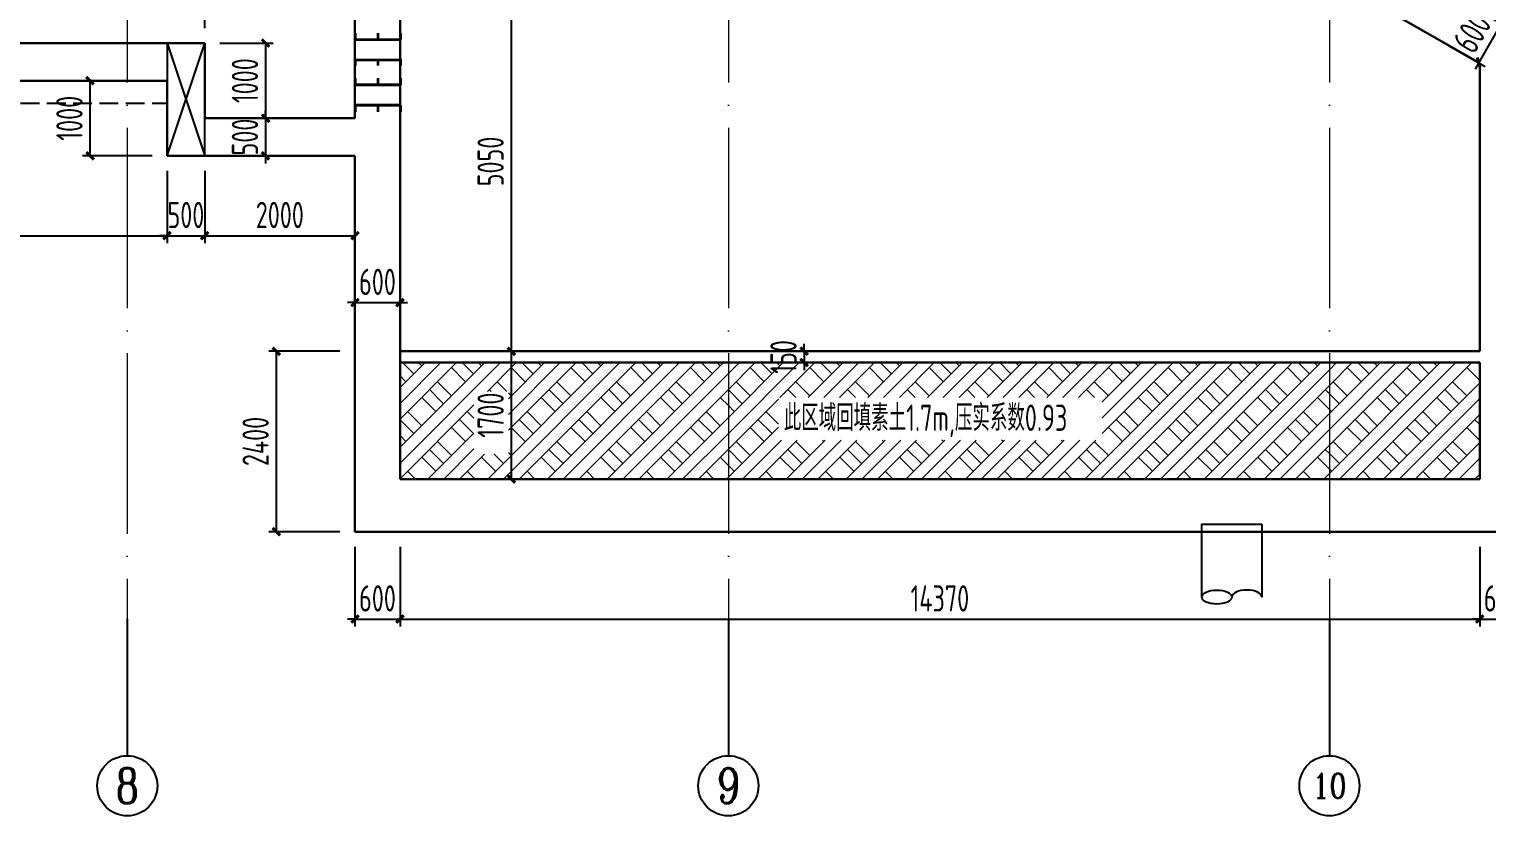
# Model space of a CAD drawing. Header units: millimetres. Extents: x -897614 to 191467, y -439928 to 101803.
# Drawn here: x -426477 to -407076, y -399296 to -388830 of the extents above; entities that cross this region are included whole.
import ezdxf
from ezdxf.enums import TextEntityAlignment as Align

# ---------------------------------------------------------------- set-up
doc = ezdxf.new("R2010")
doc.units = ezdxf.units.MM
doc.header["$LTSCALE"] = 1000
for name, pattern in [('ACAD_ISO04W100', [30, 24, -3, 0, -3]), ('DASH', [0.35, 0.25, -0.1]), ('DASHED', [19.05, 12.7, -6.35])]:
    doc.linetypes.add(name, pattern=pattern)
for name, color, linetype in [('00JPS', 2, 'Continuous'), ('AXIS', 3, 'Continuous'), ('DIM_LEAD', 3, 'Continuous'), ('HC_ZP', 4, 'Continuous'), ('JG_TEXT', 7, 'Continuous'), ('ZH', 7, 'Continuous')]:
    doc.layers.add(name, color=color, linetype=linetype)
for name, color, linetype, lineweight in [('AXIS_TEXT', 7, 'Continuous', 18), ('Beam', 4, 'DASHED', 25), ('DOTE', 8, 'ACAD_ISO04W100', 9), ('PUB_HATCH', 8, 'Continuous', 18), ('WALL', 6, 'Continuous', 30)]:
    doc.layers.add(name, color=color, linetype=linetype, lineweight=lineweight)
doc.styles.add('_TCH_AXIS', font='COMPLEX', dxfattribs={"bigfont": 'GBCBIG'})
doc.styles.add('COMPLEX', font='COMPLEX')
doc.styles.add('TSSD', font='tssdeng.shx', dxfattribs={"width": 0.7, "bigfont": 'tssdchn.shx'})
doc.dimstyles.new('TSD', dxfattribs={"dimtxt": 350, "dimasz": 100, "dimexe": 100, "dimexo": 200, "dimgap": 100, "dimtad": 1, "dimdec": 0, "dimzin": 0, "dimdsep": 46, "dimtxsty": 'TSSD', "dimblk": 'ARCHTICK', "dimcen": 0.09, "dimclrt": 7, "dimazin": 2, "dimtfac": 1, "dimtdec": 0, "dimtix": 1, "dimtmove": 2, "dimatfit": 3, "dimfxl": 0, "dimtolj": 1, "dimtzin": 0, "dimarcsym": 0})
pattern_1 = [(45, (-129378.7, -260393.4), (-397.394, 397.394), []), (45, (-129168.7, -260393.4), (-397.394, 397.394), []), (45, (-128958.7, -260393.4), (-397.394, 397.394), []), (135, (-129378.7, -260393.4), (-397.394, -397.394), [265, -297]), (135, (-129273.7, -260288.4), (-397.394, -397.394), [265, -297]), (135, (-129168.7, -260183.4), (-397.394, -397.394), [265, -297])]

# ---------------------------------------------------------------- blocks, each defined once
blk = doc.blocks.new('_axiso')
blk.add_circle((0, 0), 0.5)
at = {"layer": 'AXIS_TEXT', "style": 'COMPLEX', "width": 1.041667}
blk.add_attdef('A', text='', height=0.56, dxfattribs=at).set_placement((-0.25, -0.28), (0.25, -0.28), align=Align.FIT)
blk = doc.blocks.new('_ArchTick')
at = {"color": 0, "linetype": 'ByBlock', "const_width": 0.4}
blk.add_lwpolyline([(-0.5, -0.5), (0.5, 0.5)], dxfattribs=at)
blk = doc.blocks.new('*D1296')
at = {"layer": 'Defpoints', "color": 0, "transparency": 16777216}
for p in [(-421541, -393115, 0), (-421541, -394815, 0), (-420060, -394815)]:
    blk.add_point(p, dxfattribs=at)
at = {"layer": 'DIM_LEAD', "color": 0, "lineweight": -2, "transparency": 16777216}
for p, q in [((-421341, -393115), (-419960, -393115)), ((-420060, -393115), (-420060, -394815)), ((-421341, -394815), (-419960, -394815))]:
    blk.add_line(p, q, dxfattribs=at)
at = {"layer": 'DIM_LEAD', "color": 0, "lineweight": -2, "transparency": 16777216, "xscale": 100, "yscale": 100, "zscale": 100}
for p, rotation in [((-420060, -393115), 90), ((-420060, -394815), 270)]:
    blk.add_blockref('_ArchTick', p, dxfattribs=dict(at, rotation=rotation))
at = {"layer": 'DIM_LEAD', "color": 7, "transparency": 16777216, "insert": (-420335, -393965), "char_height": 350, "attachment_point": 5, "rotation": 90, "style": 'TSSD'}
blk.add_mtext('\\A1;1700', dxfattribs=at)
blk = doc.blocks.new('*D1262')
at = {"layer": 'Defpoints', "color": 0, "transparency": 16777216}
for p in [(-439141, -389515, 0), (-424641, -390515, 0), (-424641, -391577)]:
    blk.add_point(p, dxfattribs=at)
at = {"layer": 'DIM_LEAD', "color": 0, "lineweight": -2, "transparency": 16777216}
for p, q in [((-439141, -389715), (-439141, -391677)), ((-424641, -390715), (-424641, -391677)), ((-439141, -391577), (-424641, -391577))]:
    blk.add_line(p, q, dxfattribs=at)
at = {"layer": 'DIM_LEAD', "color": 0, "lineweight": -2, "transparency": 16777216, "xscale": 100, "yscale": 100, "zscale": 100, "rotation": 180}
blk.add_blockref('_ArchTick', (-439141, -391577), dxfattribs=at)
at = {"layer": 'DIM_LEAD', "color": 0, "lineweight": -2, "transparency": 16777216, "xscale": 100, "yscale": 100, "zscale": 100}
blk.add_blockref('_ArchTick', (-424641, -391577), dxfattribs=at)
at = {"layer": 'DIM_LEAD', "color": 7, "transparency": 16777216, "insert": (-431891, -391302), "char_height": 350, "attachment_point": 5, "style": 'TSSD'}
blk.add_mtext('\\A1;14500', dxfattribs=at)
blk = doc.blocks.new('*D1263')
at = {"layer": 'Defpoints', "color": 0, "transparency": 16777216}
for p in [(-422141, -388264), (-424141, -389015, 0), (-422141, -389015, 0)]:
    blk.add_point(p, dxfattribs=at)
at = {"layer": 'DIM_LEAD', "color": 0, "lineweight": -2, "transparency": 16777216}
for p, q in [((-424141, -388815), (-424141, -388164)), ((-422141, -388815), (-422141, -388164)), ((-424141, -388264), (-422141, -388264))]:
    blk.add_line(p, q, dxfattribs=at)
at = {"layer": 'DIM_LEAD', "color": 0, "lineweight": -2, "transparency": 16777216, "xscale": 100, "yscale": 100, "zscale": 100, "rotation": 180}
blk.add_blockref('_ArchTick', (-424141, -388264), dxfattribs=at)
at = {"layer": 'DIM_LEAD', "color": 0, "lineweight": -2, "transparency": 16777216, "xscale": 100, "yscale": 100, "zscale": 100}
blk.add_blockref('_ArchTick', (-422141, -388264), dxfattribs=at)
at = {"layer": 'DIM_LEAD', "color": 7, "transparency": 16777216, "insert": (-423141, -387989), "char_height": 350, "attachment_point": 5, "style": 'TSSD'}
blk.add_mtext('\\A1;2000', dxfattribs=at)
blk = doc.blocks.new('*D1264')
at = {"layer": 'Defpoints', "color": 0, "transparency": 16777216}
for p in [(-425666, -389515), (-424641, -389515, 0), (-424641, -390515, 0)]:
    blk.add_point(p, dxfattribs=at)
at = {"layer": 'DIM_LEAD', "color": 0, "lineweight": -2, "transparency": 16777216}
for p, q in [((-424841, -389515), (-425766, -389515)), ((-425666, -390515), (-425666, -389515)), ((-424841, -390515), (-425766, -390515))]:
    blk.add_line(p, q, dxfattribs=at)
at = {"layer": 'DIM_LEAD', "color": 0, "lineweight": -2, "transparency": 16777216, "xscale": 100, "yscale": 100, "zscale": 100}
for p, rotation in [((-425666, -389515), 90), ((-425666, -390515), 270)]:
    blk.add_blockref('_ArchTick', p, dxfattribs=dict(at, rotation=rotation))
at = {"layer": 'DIM_LEAD', "color": 7, "transparency": 16777216, "insert": (-425941, -390015), "char_height": 350, "attachment_point": 5, "rotation": 90, "style": 'TSSD'}
blk.add_mtext('\\A1;1000', dxfattribs=at)
blk = doc.blocks.new('*D1265')
at = {"layer": 'Defpoints', "color": 0, "transparency": 16777216}
for p in [(-424141, -389015, 0), (-424141, -390015, 0), (-423330, -390015)]:
    blk.add_point(p, dxfattribs=at)
at = {"layer": 'DIM_LEAD', "color": 0, "lineweight": -2, "transparency": 16777216}
for p, q in [((-423941, -389015), (-423230, -389015)), ((-423330, -389015), (-423330, -390015)), ((-423941, -390015), (-423230, -390015))]:
    blk.add_line(p, q, dxfattribs=at)
at = {"layer": 'DIM_LEAD', "color": 0, "lineweight": -2, "transparency": 16777216, "xscale": 100, "yscale": 100, "zscale": 100}
for p, rotation in [((-423330, -389015), 90), ((-423330, -390015), 270)]:
    blk.add_blockref('_ArchTick', p, dxfattribs=dict(at, rotation=rotation))
at = {"layer": 'DIM_LEAD', "color": 7, "transparency": 16777216, "insert": (-423605, -389515), "char_height": 350, "attachment_point": 5, "rotation": 90, "style": 'TSSD'}
blk.add_mtext('\\A1;1000', dxfattribs=at)
blk = doc.blocks.new('*D1266')
at = {"layer": 'Defpoints', "color": 0, "transparency": 16777216}
for p in [(-424141, -390015, 0), (-424141, -390515, 0), (-423330, -390515)]:
    blk.add_point(p, dxfattribs=at)
at = {"layer": 'DIM_LEAD', "color": 0, "lineweight": -2, "transparency": 16777216}
for p, q in [((-423330, -390015), (-423330, -389915)), ((-423941, -390015), (-423230, -390015)), ((-423330, -390015), (-423330, -390515)), ((-423941, -390515), (-423230, -390515)), ((-423330, -390515), (-423330, -390615))]:
    blk.add_line(p, q, dxfattribs=at)
at = {"layer": 'DIM_LEAD', "color": 0, "lineweight": -2, "transparency": 16777216, "xscale": 100, "yscale": 100, "zscale": 100}
for p, rotation in [((-423330, -390015), 270), ((-423330, -390515), 90)]:
    blk.add_blockref('_ArchTick', p, dxfattribs=dict(at, rotation=rotation))
at = {"layer": 'DIM_LEAD', "color": 7, "transparency": 16777216, "insert": (-423605, -390265), "char_height": 350, "attachment_point": 5, "rotation": 90, "style": 'TSSD'}
blk.add_mtext('\\A1;500', dxfattribs=at)
blk = doc.blocks.new('*D1271')
at = {"layer": 'Defpoints', "color": 0, "transparency": 16777216}
for p in [(-421541, -392467), (-422141, -393115, 0), (-421541, -393115, 0)]:
    blk.add_point(p, dxfattribs=at)
at = {"layer": 'DIM_LEAD', "color": 0, "lineweight": -2, "transparency": 16777216}
for p, q in [((-422141, -392467), (-422241, -392467)), ((-422141, -392915), (-422141, -392367)), ((-422141, -392467), (-421541, -392467)), ((-421541, -392915), (-421541, -392367)), ((-421541, -392467), (-421441, -392467))]:
    blk.add_line(p, q, dxfattribs=at)
at = {"layer": 'DIM_LEAD', "color": 0, "lineweight": -2, "transparency": 16777216, "xscale": 100, "yscale": 100, "zscale": 100}
blk.add_blockref('_ArchTick', (-422141, -392467), dxfattribs=at)
at = {"layer": 'DIM_LEAD', "color": 0, "lineweight": -2, "transparency": 16777216, "xscale": 100, "yscale": 100, "zscale": 100, "rotation": 180}
blk.add_blockref('_ArchTick', (-421541, -392467), dxfattribs=at)
at = {"layer": 'DIM_LEAD', "color": 7, "transparency": 16777216, "insert": (-421841, -392192), "char_height": 350, "attachment_point": 5, "style": 'TSSD'}
blk.add_mtext('\\A1;600', dxfattribs=at)
blk = doc.blocks.new('*D1272')
at = {"layer": 'Defpoints', "color": 0, "transparency": 16777216}
for p in [(-422141, -393115, 0), (-423188, -395515), (-422141, -395515, 0)]:
    blk.add_point(p, dxfattribs=at)
at = {"layer": 'DIM_LEAD', "color": 0, "lineweight": -2, "transparency": 16777216}
for p, q in [((-422341, -393115), (-423288, -393115)), ((-423188, -393115), (-423188, -395515)), ((-422341, -395515), (-423288, -395515))]:
    blk.add_line(p, q, dxfattribs=at)
at = {"layer": 'DIM_LEAD', "color": 0, "lineweight": -2, "transparency": 16777216, "xscale": 100, "yscale": 100, "zscale": 100}
for p, rotation in [((-423188, -393115), 90), ((-423188, -395515), 270)]:
    blk.add_blockref('_ArchTick', p, dxfattribs=dict(at, rotation=rotation))
at = {"layer": 'DIM_LEAD', "color": 7, "transparency": 16777216, "insert": (-423463, -394315), "char_height": 350, "attachment_point": 5, "rotation": 90, "style": 'TSSD'}
blk.add_mtext('\\A1;2400', dxfattribs=at)
blk = doc.blocks.new('*D1273')
at = {"layer": 'Defpoints', "color": 0, "transparency": 16777216}
for p in [(-422141, -395515, 0), (-421541, -395515, 0), (-421541, -396678)]:
    blk.add_point(p, dxfattribs=at)
at = {"layer": 'DIM_LEAD', "color": 0, "lineweight": -2, "transparency": 16777216}
for p, q in [((-422141, -395715), (-422141, -396778)), ((-421541, -395715), (-421541, -396778)), ((-422141, -396678), (-422241, -396678)), ((-422141, -396678), (-421541, -396678)), ((-421541, -396678), (-421441, -396678))]:
    blk.add_line(p, q, dxfattribs=at)
at = {"layer": 'DIM_LEAD', "color": 0, "lineweight": -2, "transparency": 16777216, "xscale": 100, "yscale": 100, "zscale": 100}
blk.add_blockref('_ArchTick', (-422141, -396678), dxfattribs=at)
at = {"layer": 'DIM_LEAD', "color": 0, "lineweight": -2, "transparency": 16777216, "xscale": 100, "yscale": 100, "zscale": 100, "rotation": 180}
blk.add_blockref('_ArchTick', (-421541, -396678), dxfattribs=at)
at = {"layer": 'DIM_LEAD', "color": 7, "transparency": 16777216, "insert": (-421841, -396403), "char_height": 350, "attachment_point": 5, "style": 'TSSD'}
blk.add_mtext('\\A1;600', dxfattribs=at)
blk = doc.blocks.new('*D1274')
at = {"layer": 'Defpoints', "color": 0, "transparency": 16777216}
for p in [(-421541, -395515, 0), (-407171, -395515), (-407171, -396678)]:
    blk.add_point(p, dxfattribs=at)
at = {"layer": 'DIM_LEAD', "color": 0, "lineweight": -2, "transparency": 16777216}
for p, q in [((-421541, -395715), (-421541, -396778)), ((-407171, -395715), (-407171, -396778)), ((-421541, -396678), (-407171, -396678))]:
    blk.add_line(p, q, dxfattribs=at)
at = {"layer": 'DIM_LEAD', "color": 0, "lineweight": -2, "transparency": 16777216, "xscale": 100, "yscale": 100, "zscale": 100, "rotation": 180}
blk.add_blockref('_ArchTick', (-421541, -396678), dxfattribs=at)
at = {"layer": 'DIM_LEAD', "color": 0, "lineweight": -2, "transparency": 16777216, "xscale": 100, "yscale": 100, "zscale": 100}
blk.add_blockref('_ArchTick', (-407171, -396678), dxfattribs=at)
at = {"layer": 'DIM_LEAD', "color": 7, "transparency": 16777216, "insert": (-414356, -396403), "char_height": 350, "attachment_point": 5, "style": 'TSSD'}
blk.add_mtext('\\A1;14370', dxfattribs=at)
blk = doc.blocks.new('*D1275')
at = {"layer": 'Defpoints', "color": 0, "transparency": 16777216}
for p in [(-407171, -395515), (-406571, -395515, 0), (-406571, -396678)]:
    blk.add_point(p, dxfattribs=at)
at = {"layer": 'DIM_LEAD', "color": 0, "lineweight": -2, "transparency": 16777216}
for p, q in [((-407171, -395715), (-407171, -396778)), ((-406571, -395715), (-406571, -396778)), ((-407171, -396678), (-407271, -396678)), ((-407171, -396678), (-406571, -396678)), ((-406571, -396678), (-406471, -396678))]:
    blk.add_line(p, q, dxfattribs=at)
at = {"layer": 'DIM_LEAD', "color": 0, "lineweight": -2, "transparency": 16777216, "xscale": 100, "yscale": 100, "zscale": 100}
blk.add_blockref('_ArchTick', (-407171, -396678), dxfattribs=at)
at = {"layer": 'DIM_LEAD', "color": 0, "lineweight": -2, "transparency": 16777216, "xscale": 100, "yscale": 100, "zscale": 100, "rotation": 180}
blk.add_blockref('_ArchTick', (-406571, -396678), dxfattribs=at)
at = {"layer": 'DIM_LEAD', "color": 7, "transparency": 16777216, "insert": (-406871, -396403), "char_height": 350, "attachment_point": 5, "style": 'TSSD'}
blk.add_mtext('\\A1;600', dxfattribs=at)
blk = doc.blocks.new('*D1295')
at = {"layer": 'Defpoints', "color": 0, "transparency": 16777216}
for p in [(-421541, -388065, 0), (-421541, -393115), (-420060, -393115)]:
    blk.add_point(p, dxfattribs=at)
at = {"layer": 'DIM_LEAD', "color": 0, "lineweight": -2, "transparency": 16777216}
for p, q in [((-421341, -388065), (-419960, -388065)), ((-420060, -388065), (-420060, -393115)), ((-421341, -393115), (-419960, -393115))]:
    blk.add_line(p, q, dxfattribs=at)
at = {"layer": 'DIM_LEAD', "color": 0, "lineweight": -2, "transparency": 16777216, "xscale": 100, "yscale": 100, "zscale": 100}
for p, rotation in [((-420060, -388065), 90), ((-420060, -393115), 270)]:
    blk.add_blockref('_ArchTick', p, dxfattribs=dict(at, rotation=rotation))
at = {"layer": 'DIM_LEAD', "color": 7, "transparency": 16777216, "insert": (-420335, -390590), "char_height": 350, "attachment_point": 5, "rotation": 90, "style": 'TSSD'}
blk.add_mtext('\\A1;5050', dxfattribs=at)
blk = doc.blocks.new('*D1394')
at = {"layer": 'Defpoints', "color": 0, "transparency": 16777216}
for p in [(-403821, -387442), (-407741, -388105, 0), (-403821, -390665)]:
    blk.add_point(p, dxfattribs=at)
at = {"layer": 'DIM_LEAD', "color": 0, "lineweight": -2, "transparency": 16777216}
for p, q in [((-407741, -387905), (-407741, -387342)), ((-403821, -390465), (-403821, -387342)), ((-407741, -387442), (-403821, -387442))]:
    blk.add_line(p, q, dxfattribs=at)
at = {"layer": 'DIM_LEAD', "color": 0, "lineweight": -2, "transparency": 16777216, "xscale": 100, "yscale": 100, "zscale": 100, "rotation": 180}
blk.add_blockref('_ArchTick', (-407741, -387442), dxfattribs=at)
at = {"layer": 'DIM_LEAD', "color": 0, "lineweight": -2, "transparency": 16777216, "xscale": 100, "yscale": 100, "zscale": 100}
blk.add_blockref('_ArchTick', (-403821, -387442), dxfattribs=at)
at = {"layer": 'DIM_LEAD', "color": 7, "transparency": 16777216, "insert": (-405781, -387167), "char_height": 350, "attachment_point": 5, "style": 'TSSD'}
blk.add_mtext('\\A1;3920', dxfattribs=at)
blk = doc.blocks.new('*D1601')
at = {"layer": 'Defpoints', "color": 0, "transparency": 16777216}
for p in [(-407461, -388425), (-407759, -388946), (-407184, -389275)]:
    blk.add_point(p, dxfattribs=at)
at = {"layer": 'DIM_LEAD', "color": 0, "lineweight": -2, "transparency": 16777216}
for p, q in [((-407287, -388525), (-406799, -388804)), ((-406886, -388754), (-407184, -389275)), ((-406886, -388754), (-406836, -388667)), ((-407585, -389046), (-407097, -389325)), ((-407184, -389275), (-407233, -389362))]:
    blk.add_line(p, q, dxfattribs=at)
at = {"layer": 'DIM_LEAD', "color": 0, "lineweight": -2, "transparency": 16777216, "xscale": 100, "yscale": 100, "zscale": 100}
for p, rotation in [((-406886, -388754), 240.2551187030578), ((-407184, -389275), 60.2551187030578)]:
    blk.add_blockref('_ArchTick', p, dxfattribs=dict(at, rotation=rotation))
at = {"layer": 'DIM_LEAD', "color": 7, "transparency": 16777216, "insert": (-407274, -388878), "char_height": 350, "attachment_point": 5, "rotation": 60.2551, "style": 'TSSD'}
blk.add_mtext('\\A1;600', dxfattribs=at)
blk = doc.blocks.new('*D1797')
at = {"layer": 'Defpoints', "color": 0, "transparency": 16777216}
for p in [(-424641, -390515, 0), (-424141, -390515, 0), (-424141, -391577)]:
    blk.add_point(p, dxfattribs=at)
at = {"layer": 'DIM_LEAD', "color": 0, "lineweight": -2, "transparency": 16777216}
for p, q in [((-424641, -390715), (-424641, -391677)), ((-424141, -390715), (-424141, -391677)), ((-424641, -391577), (-424741, -391577)), ((-424641, -391577), (-424141, -391577)), ((-424141, -391577), (-424041, -391577))]:
    blk.add_line(p, q, dxfattribs=at)
at = {"layer": 'DIM_LEAD', "color": 0, "lineweight": -2, "transparency": 16777216, "xscale": 100, "yscale": 100, "zscale": 100}
blk.add_blockref('_ArchTick', (-424641, -391577), dxfattribs=at)
at = {"layer": 'DIM_LEAD', "color": 0, "lineweight": -2, "transparency": 16777216, "xscale": 100, "yscale": 100, "zscale": 100, "rotation": 180}
blk.add_blockref('_ArchTick', (-424141, -391577), dxfattribs=at)
at = {"layer": 'DIM_LEAD', "color": 7, "transparency": 16777216, "insert": (-424391, -391302), "char_height": 350, "attachment_point": 5, "style": 'TSSD'}
blk.add_mtext('\\A1;500', dxfattribs=at)
blk = doc.blocks.new('*D1798')
at = {"layer": 'Defpoints', "color": 0, "transparency": 16777216}
for p in [(-424141, -390515, 0), (-422141, -390515, 0), (-422141, -391577)]:
    blk.add_point(p, dxfattribs=at)
at = {"layer": 'DIM_LEAD', "color": 0, "lineweight": -2, "transparency": 16777216}
for p, q in [((-424141, -390715), (-424141, -391677)), ((-422141, -390715), (-422141, -391677)), ((-424141, -391577), (-422141, -391577))]:
    blk.add_line(p, q, dxfattribs=at)
at = {"layer": 'DIM_LEAD', "color": 0, "lineweight": -2, "transparency": 16777216, "xscale": 100, "yscale": 100, "zscale": 100, "rotation": 180}
blk.add_blockref('_ArchTick', (-424141, -391577), dxfattribs=at)
at = {"layer": 'DIM_LEAD', "color": 0, "lineweight": -2, "transparency": 16777216, "xscale": 100, "yscale": 100, "zscale": 100}
blk.add_blockref('_ArchTick', (-422141, -391577), dxfattribs=at)
at = {"layer": 'DIM_LEAD', "color": 7, "transparency": 16777216, "insert": (-423141, -391302), "char_height": 350, "attachment_point": 5, "style": 'TSSD'}
blk.add_mtext('\\A1;2000', dxfattribs=at)
blk = doc.blocks.new('A$C182F2979')
at = {"layer": 'ZH'}
blk.add_lwpolyline([(800, 1064), (800, 964), (0, 964), (0, 1064)], close=True, dxfattribs=at)
blk.add_lwpolyline([(0, 94), (0, 964), (800, 964), (800, 94)], dxfattribs=at)
blk.add_ellipse((200, 94), major_axis=(-200, 0), ratio=0.468529, dxfattribs=at)
blk.add_ellipse((600, 94), major_axis=(-200, 0), ratio=0.468529, start_param=3.141593, end_param=6.283185, dxfattribs=at)
blk = doc.blocks.new('*D1828')
at = {"layer": 'Defpoints', "color": 0, "transparency": 16777216}
for p in [(-417171, -393115, 0), (-417171, -393265, 0), (-416162, -393265)]:
    blk.add_point(p, dxfattribs=at)
at = {"layer": 'DIM_LEAD', "color": 0, "lineweight": -2, "transparency": 16777216}
for p, q in [((-416162, -393115), (-416162, -393015)), ((-416971, -393115), (-416062, -393115)), ((-416162, -393115), (-416162, -393265)), ((-416971, -393265), (-416062, -393265)), ((-416162, -393265), (-416162, -393365))]:
    blk.add_line(p, q, dxfattribs=at)
at = {"layer": 'DIM_LEAD', "color": 0, "lineweight": -2, "transparency": 16777216, "xscale": 100, "yscale": 100, "zscale": 100}
for p, rotation in [((-416162, -393115), 270), ((-416162, -393265), 90)]:
    blk.add_blockref('_ArchTick', p, dxfattribs=dict(at, rotation=rotation))
at = {"layer": 'DIM_LEAD', "color": 7, "transparency": 16777216, "insert": (-416437, -393190), "char_height": 350, "attachment_point": 5, "rotation": 90, "style": 'TSSD'}
blk.add_mtext('\\A1;150', dxfattribs=at)

msp = doc.modelspace()

# ---------------------------------------------------------------- hatches: boundary and pattern name
at = {"layer": 'PUB_HATCH'}
h = msp.add_hatch(dxfattribs=at)
h.set_pattern_fill('夯实土壤', color=256, scale=100)
h.set_pattern_definition(pattern_1)
h.paths.add_polyline_path([(-420099.341, -394482.73976), (-420099.341, -393648.12438), (-420557.03331, -393648.12438), (-420557.03331, -394482.73976)], flags=16)
h.paths.add_polyline_path([(-420099.341, -393557.35515), (-420557.03331, -393557.35515)], flags=16)
h.paths.add_polyline_path([(-417171.13811, -393265.43207), (-421541.01692, -393265.43207), (-421541.01692, -394815.43207), (-417171.13811, -394815.43207)])
h = msp.add_hatch(dxfattribs=at)
h.set_pattern_fill('夯实土壤', color=256, scale=100)
h.set_pattern_definition(pattern_1)
h.paths.add_polyline_path([(-416505.39865, -394295.8955), (-412193.93288, -394295.8955), (-412193.93288, -393730.51089), (-416505.39865, -393730.51089)], flags=16)
h.paths.add_polyline_path([(-409171.13811, -393265.43207), (-417171.13811, -393265.43207), (-417171.13811, -394815.43207), (-409171.13811, -394815.43207)])
h = msp.add_hatch(dxfattribs=at)
h.set_pattern_fill('夯实土壤', color=256, scale=100)
h.set_pattern_definition(pattern_1)
h.paths.add_polyline_path([(-407171.05195, -393265.43207), (-409171.13811, -393265.43207), (-409171.13811, -394815.43207), (-407171.05195, -394815.43207)])

# ---------------------------------------------------------------- linework, layer by layer
at = {"layer": '00JPS', "color": 11, "linetype": 'Continuous', "const_width": 36, "elevation": 0}
for points in [[(-422134.33202, -388880.80535), (-422134.33202, -388970.80535)], [(-422134.33202, -388970.80535), (-422134.33202, -388970.80535), (-421834.33202, -388970.80535)], [(-421834.33202, -388880.80535), (-421834.33202, -388970.80535)], [(-421534.33202, -388970.80535), (-421534.33202, -388970.80535), (-421834.33202, -388970.80535)], [(-421534.33202, -388880.80535), (-421534.33202, -388970.80535)], [(-422134.33202, -389224.2489), (-422134.33202, -389314.2489)], [(-421834.33202, -389241.2489), (-422134.33202, -389241.2489), (-422134.33202, -389241.2489)], [(-421834.33202, -389224.2489), (-421834.33202, -389314.2489)], [(-421834.33202, -389241.2489), (-421534.33202, -389241.2489), (-421534.33202, -389241.2489)], [(-421534.33202, -389224.2489), (-421534.33202, -389314.2489)], [(-422134.33202, -389480.38716), (-422134.33202, -389570.38716)], [(-422134.33202, -389570.38716), (-422134.33202, -389570.38716), (-421834.33202, -389570.38716)], [(-421834.33202, -389480.38716), (-421834.33202, -389570.38716)], [(-421534.33202, -389570.38716), (-421534.33202, -389570.38716), (-421834.33202, -389570.38716)], [(-421534.33202, -389480.38716), (-421534.33202, -389570.38716)], [(-421834.33202, -389840.8307), (-422134.33202, -389840.8307), (-422134.33202, -389840.8307)], [(-422134.33202, -389840.8307), (-422134.33202, -389930.8307)], [(-421834.33202, -389840.8307), (-421534.33202, -389840.8307), (-421534.33202, -389840.8307)], [(-421834.33202, -389840.8307), (-421834.33202, -389930.8307)], [(-421534.33202, -389840.8307), (-421534.33202, -389930.8307)]]:
    msp.add_lwpolyline(points, dxfattribs=at)
at = {"layer": 'AXIS'}
for p, q in [((-425171.13811, -396675.72273, 0), (-425171.13811, -398495.57269, 0)), ((-417171.13811, -396675.72273, 0), (-417171.13811, -398495.57269, 0)), ((-409171.13811, -396675.72273, 0), (-409171.13811, -398495.57269, 0))]:
    msp.add_line(p, q, dxfattribs=at)
at = {"layer": 'Beam'}
for p, q in [((-424641.01692, -389015.43207, 0), (-424141.01746, -390515.43207, 0)), ((-424641.01692, -390515.43207, 0), (-424141.01746, -389015.43207, 0))]:
    msp.add_line(p, q, dxfattribs=at)
at = {"layer": 'Beam', "elevation": 0}
msp.add_lwpolyline([(-424641.01692, -390515.43207), (-424141.01746, -390515.43207), (-424141.01746, -389015.43207), (-424641.01692, -389015.43207)], close=True, dxfattribs=at)
at = {"layer": 'Beam', "color": 8, "linetype": 'DASH', "elevation": 0}
msp.add_lwpolyline([(-439541.018, -389515.39782), (-439541.018, -389815.39782), (-424641.018, -389815.39782)], dxfattribs=at)
at = {"layer": 'DOTE', "ltscale": 0.1}
for p, q in [((-425171.13811, -381141.21426, 0), (-425171.13811, -396883.44943, 0)), ((-417171.13811, -381141.21426, 0), (-417171.13811, -396883.44943, 0)), ((-409171.13811, -381141.21426, 0), (-409171.13811, -396883.44943, 0))]:
    msp.add_line(p, q, dxfattribs=at)
at = {"layer": 'HC_ZP', "color": 7}
for p, q in [((-424141.01746, -389015.43207, 0), (-424141.01746, -389815.43207, 0)), ((-424141.01746, -389815.43207, 0), (-424141.01746, -390015.43207, 0))]:
    msp.add_line(p, q, dxfattribs=at)
at = {"layer": 'WALL'}
for p, q in [((-422141.01746, -390015.43207, 0), (-422141.01746, -385915.43207, 0)), ((-421541.01692, -394815.43207, 0), (-421541.01692, -388065.43207, 0)), ((-408530.40401, -388505.43207, 0), (-407170.55195, -389282.49039, 0)), ((-438541.01746, -389015.43207, 0), (-424141.01746, -389015.43207, 0)), ((-424141.01746, -389015.43207, 0), (-424141.01746, -390015.43207, 0)), ((-407170.55195, -393115.43207), (-407170.55195, -389282.49039)), ((-439541.01746, -389515.39782, 0), (-424641.01746, -389515.39782, 0)), ((-424641.01746, -390515.43207, 0), (-424641.01746, -389515.39782, 0)), ((-424141.01746, -390015.43207, 0), (-422141.01746, -390015.43207, 0)), ((-424641.01746, -390515.43207, 0), (-422141.01746, -390515.43207, 0)), ((-422141.01746, -395515.43207, 0), (-422141.01746, -390515.43207, 0)), ((-407170.55195, -393115.43207, 0), (-421541.01692, -393115.43207, 0)), ((-407170.55195, -393265.43207, 0), (-421541.01692, -393265.43207, 0)), ((-407170.55195, -394815.43207), (-407170.55195, -393265.43207)), ((-407170.55195, -394815.43207, 0), (-421541.01692, -394815.43207, 0)), ((-397770.55003, -395515.43207), (-422141.01746, -395515.43207, 0))]:
    msp.add_line(p, q, dxfattribs=at)

# ---------------------------------------------------------------- block references
at = {"layer": 'AXIS'}
ref = msp.add_blockref('_axiso', (-425171.13811, -398895.57269, 0), dxfattribs=dict(at, xscale=800, yscale=800, zscale=800))
ref.add_attrib('A', '8', dxfattribs={"layer": 'AXIS_TEXT', "ltscale": 10, "height": 465.94816, "style": '_TCH_AXIS'}).set_placement((-425326.45416, -399128.54677, 0), (-425015.82205, -399128.54677, 0), align=Align.FIT)
ref = msp.add_blockref('_axiso', (-417171.13811, -398895.57269, 0), dxfattribs=dict(at, xscale=800, yscale=800, zscale=800))
ref.add_attrib('A', '9', dxfattribs={"layer": 'AXIS_TEXT', "ltscale": 10, "height": 465.94816, "style": '_TCH_AXIS'}).set_placement((-417326.45416, -399128.54677, 0), (-417015.82205, -399128.54677, 0), align=Align.FIT)
ref = msp.add_blockref('_axiso', (-409171.13811, -398895.57269, 0), dxfattribs=dict(at, xscale=800, yscale=800, zscale=800))
ref.add_attrib('A', '10', dxfattribs={"layer": 'AXIS_TEXT', "ltscale": 10, "height": 328.445495, "style": '_TCH_AXIS'}).set_placement((-409397.9219, -399059.79543, 0), (-408944.35431, -399059.79543, 0), align=Align.FIT)
at = {"layer": 'ZH'}
msp.add_blockref('A$C182F2979', (-410870.56582, -396479.18846, 0), dxfattribs=at)

# ---------------------------------------------------------------- texts
at = {"layer": 'JG_TEXT', "style": 'TSSD', "width": 0.7}
msp.add_text('此区域回填素土1.7m,压实系数0.93', height=350, dxfattribs=at).set_placement((-416434.31749, -394174.74166))

# ---------------------------------------------------------------- dimensions: what is measured, and where the dimension line sits
at = {"layer": 'DIM_LEAD'}
for base, p1, p2, picture, middle in [((-403821.06535, -387442.04429), (-407741.06535, -388105.43207, 0), (-403821.06535, -390665.43207), '*D1394', (-405781.06535, -387167.04429)), ((-422141.01746, -388264.37723), (-424141.01746, -389015.43207, 0), (-422141.01746, -389015.43207, 0), '*D1263', (-423141.01746, -387989.37723)), ((-424641.01746, -391576.98992), (-439141.01746, -389515.39782, 0), (-424641.01746, -390515.43207, 0), '*D1262', (-431891.01746, -391301.98992)), ((-424141.01746, -391576.98992), (-424641.01746, -390515.43207, 0), (-424141.01746, -390515.43207, 0), '*D1797', (-424391.01746, -391301.98992)), ((-422141.01746, -391576.98992), (-424141.01746, -390515.43207, 0), (-422141.01746, -390515.43207, 0), '*D1798', (-423141.01746, -391301.98992)), ((-421541.01692, -392466.98643), (-422141.01746, -393115.43207, 0), (-421541.01692, -393115.43207, 0), '*D1271', (-421841.01719, -392191.98643)), ((-421541.01692, -396678.19225), (-422141.01746, -395515.43207, 0), (-421541.01692, -395515.43207, 0), '*D1273', (-421841.01719, -396403.19225)), ((-407170.55195, -396678.19225), (-421541.01692, -395515.43207, 0), (-407170.55195, -395515.43207), '*D1274', (-414355.78444, -396403.19225)), ((-406570.55195, -396678.19225), (-407170.55195, -395515.43207), (-406570.55195, -395515.43207, 0), '*D1275', (-406870.55195, -396403.19225))]:
    dim = msp.add_linear_dim(base=base, p1=p1, p2=p2, dimstyle='TSD', dxfattribs=at)
    dim.commit()
    dim.dimension.update_dxf_attribs({"geometry": picture, "text_midpoint": middle})
for base, p1, p2, picture, middle in [((-420059.91792, -393115.43207), (-421541.01692, -388065.43207, 0), (-421541.01692, -393115.43207), '*D1295', (-420334.91792, -390590.43207)), ((-423329.69741, -390015.43207), (-424141.01746, -389015.43207, 0), (-424141.01746, -390015.43207, 0), '*D1265', (-423604.69741, -389515.43207)), ((-425665.72065, -389515.39782), (-424641.01746, -390515.43207, 0), (-424641.01746, -389515.39782, 0), '*D1264', (-425940.72065, -390015.41495)), ((-423329.69741, -390515.43207), (-424141.01746, -390015.43207, 0), (-424141.01746, -390515.43207, 0), '*D1266', (-423604.69741, -390265.43207)), ((-416162.36095, -393265.43207), (-417171.13811, -393115.43207, 0), (-417171.13811, -393265.43207, 0), '*D1828', (-416437.36095, -393190.43207)), ((-423188.13924, -395515.43207), (-422141.01746, -393115.43207, 0), (-422141.01746, -395515.43207, 0), '*D1272', (-423463.13924, -394315.43207)), ((-420059.91792, -394815.43207), (-421541.01692, -393115.43207, 0), (-421541.01692, -394815.43207, 0), '*D1296', (-420334.91792, -393965.43207))]:
    dim = msp.add_linear_dim(base=base, p1=p1, p2=p2, angle=90, dimstyle='TSD', dxfattribs=at)
    dim.commit()
    dim.dimension.update_dxf_attribs({"geometry": picture, "text_midpoint": middle})
dim = msp.add_linear_dim(base=(-407183.59773, -389275.03566, 0), p1=(-407461.06535, -388425.43207, 0), p2=(-407758.74872, -388946.37795, 0), angle=60.255118703, dimstyle='TSD', override={"dimfxl": 250}, dxfattribs=at)
dim.commit()
dim.dimension.update_dxf_attribs({"geometry": '*D1601', "text_midpoint": (-407273.52291, -388878.12451, 0)})

doc.saveas('drawing.dxf')
